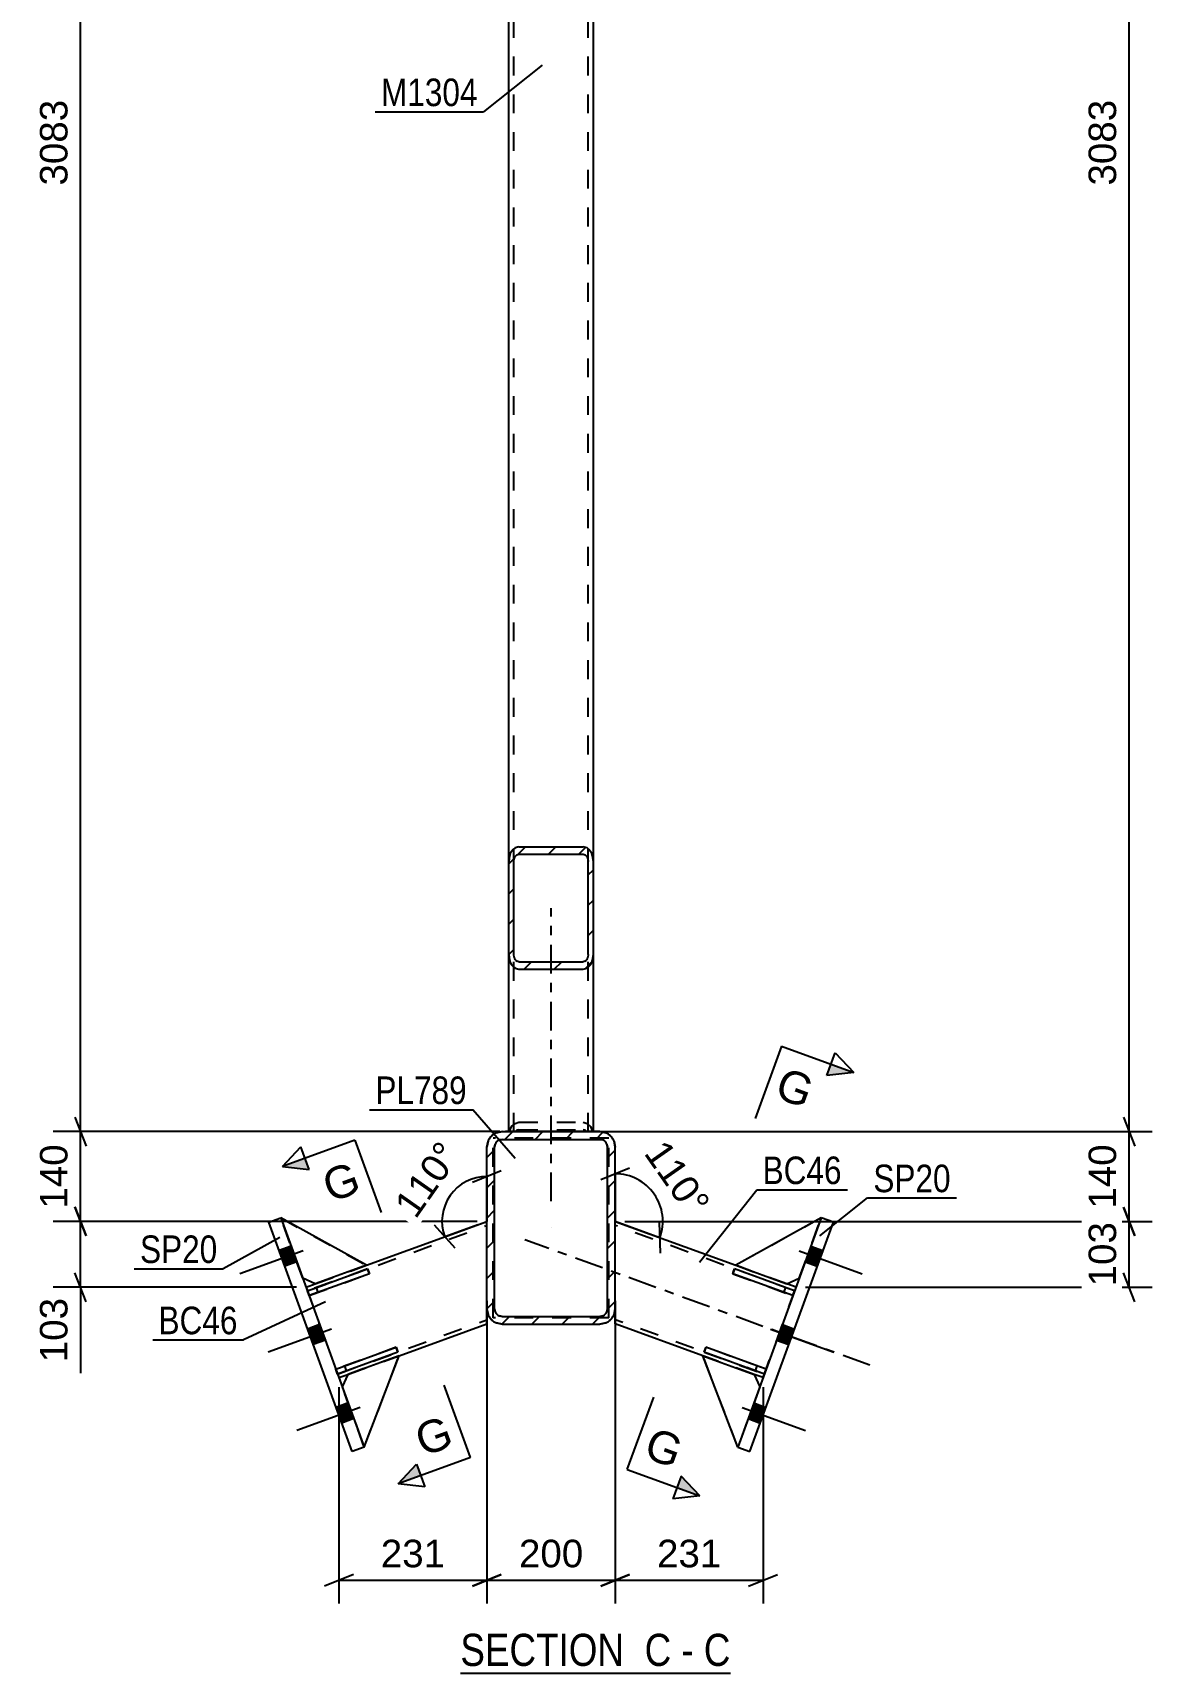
# Model space of a CAD drawing. Header units: millimetres. Extents: x 0 to 841, y 0 to 594.
# Drawn here: x 354.2 to 470.5, y 261.8 to 432.3 of the extents above; entities that cross this region are included whole.
import ezdxf

# ---------------------------------------------------------------- set-up
doc = ezdxf.new("R2010")
doc.units = ezdxf.units.MM
doc.linetypes.add('DXK_LINE_DOT2', pattern=[3.9198, 1.9599, -1.9599])
doc.linetypes.add('DXK_LINE_DOT3', pattern=[5.9187, 2.979, -0.9799, 0.9799, -0.9799])
doc.styles.add('Arial', font='ARIAL.TTF', dxfattribs={"height": 0.2})
doc.styles.add('Arial Narrow', font='ARIALN.TTF', dxfattribs={"height": 0.2})

# ---------------------------------------------------------------- blocks, each defined once
blk = doc.blocks.new('Unknown-318890688-12 - 3685')
at = {"color": 6, "linetype": 'Continuous'}
blk.add_line((398.64, 261.82), (426.71, 261.82), dxfattribs=at)
at = {"color": 0, "linetype": 'Continuous'}
for points in [[(416.74, 262.57), (416.74, 266.07), (398.64, 266.07), (398.64, 262.57)], [(420.56, 262.57), (420.56, 266.07), (417.79, 266.07), (417.79, 262.57)], [(422.89, 262.57), (422.89, 266.07), (421.61, 266.07), (421.61, 262.57)], [(426.71, 262.57), (426.71, 266.07), (423.94, 266.07), (423.94, 262.57)]]:
    blk.add_wipeout(points, dxfattribs=at)
at = {"color": 7, "linetype": 'Continuous', "style": 'Arial Narrow'}
for s, p in [('SECTION ', (398.64, 262.57)), ('C', (417.79, 262.57)), ('C', (423.94, 262.57)), ('-', (421.61, 262.57))]:
    blk.add_text(s, height=3.34, dxfattribs=at).set_placement(p)
blk = doc.blocks.new('Bolt-318890688-3705 - 3685')
at = {"linetype": 'Continuous'}
for points in [[(435.73, 304.1), (436.32, 305.73), (435.07, 306.18), (434.48, 304.56)], [(435.73, 304.1), (436.32, 305.73), (435.07, 306.18), (434.48, 304.56)], [(435.73, 304.1), (436.32, 305.73), (435.07, 306.18), (434.48, 304.56)], [(432.77, 295.96), (433.36, 297.58), (432.11, 298.04), (431.51, 296.41)], [(432.77, 295.96), (433.36, 297.58), (432.11, 298.04), (431.51, 296.41)], [(429.8, 287.81), (430.4, 289.44), (429.14, 289.9), (428.55, 288.27)], [(429.8, 287.81), (430.4, 289.44), (429.14, 289.9), (428.55, 288.27)], [(429.8, 287.81), (430.4, 289.44), (429.14, 289.9), (428.55, 288.27)]]:
    blk.add_hatch(color=1, dxfattribs=at).paths.add_polyline_path(points)
at = {"color": 1, "linetype": 'Continuous'}
for p, q in [((433.84, 305.71), (440.41, 303.32)), ((433.84, 305.71), (440.41, 303.32)), ((433.84, 305.71), (440.41, 303.32)), ((435.07, 306.18), (436.32, 305.73)), ((435.07, 306.18), (436.32, 305.73)), ((435.07, 306.18), (436.32, 305.73)), ((434.48, 304.56), (435.73, 304.1)), ((434.48, 304.56), (435.73, 304.1)), ((434.48, 304.56), (435.73, 304.1)), ((430.87, 297.57), (437.45, 295.17)), ((430.87, 297.57), (437.45, 295.17)), ((432.11, 298.04), (433.36, 297.58)), ((432.11, 298.04), (433.36, 297.58)), ((431.51, 296.41), (432.77, 295.96)), ((431.51, 296.41), (432.77, 295.96)), ((429.14, 289.9), (430.4, 289.44)), ((429.14, 289.9), (430.4, 289.44)), ((429.14, 289.9), (430.4, 289.44)), ((427.91, 289.42), (434.49, 287.03)), ((427.91, 289.42), (434.49, 287.03)), ((427.91, 289.42), (434.49, 287.03)), ((428.55, 288.27), (429.8, 287.81)), ((428.55, 288.27), (429.8, 287.81)), ((428.55, 288.27), (429.8, 287.81))]:
    blk.add_line(p, q, dxfattribs=at)
blk = doc.blocks.new('Part-318890688-3821 - 3685')
at = {"color": 2, "linetype": 'Continuous'}
for p, q in [((436.14, 309.13), (427.26, 304.2)), ((427.26, 304.2), (432.58, 302.27)), ((432.58, 302.27), (433.86, 302.86))]:
    blk.add_line(p, q, dxfattribs=at)
at = {"color": 7, "linetype": 'DXK_LINE_DOT2'}
blk.add_line((433.86, 302.86), (436.14, 309.13), dxfattribs=at)
blk = doc.blocks.new('Part-318890688-3693 - 3685')
at = {"color": 2, "linetype": 'Continuous'}
for p, q in [((388.87, 304.2), (401.39, 308.77)), ((382.6, 301.92), (383.54, 302.27)), ((401.39, 298.12), (401.39, 299.69)), ((392.29, 294.81), (401.39, 298.12)), ((386.02, 292.53), (386.96, 292.87))]:
    blk.add_line(p, q, dxfattribs=at)
at = {"color": 7, "linetype": 'DXK_LINE_DOT2'}
for p, q in [((401.39, 299.69), (401.39, 308.77)), ((382.74, 301.55), (401.39, 308.34)), ((401.39, 308.31), (401.39, 308.34)), ((383.54, 302.27), (388.87, 304.2)), ((382.6, 301.92), (386.02, 292.53)), ((385.88, 292.9), (401.39, 298.55)), ((401.39, 298.55), (401.39, 298.97)), ((386.96, 292.87), (392.29, 294.81))]:
    blk.add_line(p, q, dxfattribs=at)
blk = doc.blocks.new('Part-318890688-3722 - 3685')
at = {"color": 7, "linetype": 'DXK_LINE_DOT2'}
for p, q in [((402.06, 298.76), (402.06, 317.43)), ((414.06, 317.43), (402.06, 317.43)), ((414.06, 298.76), (414.06, 317.43)), ((414.06, 298.76), (402.06, 298.76))]:
    blk.add_line(p, q, dxfattribs=at)
blk = doc.blocks.new('Part-318890688-3728 - 3685')
at = {"color": 2, "linetype": 'Continuous'}
for p, q in [((436.14, 309.13), (427.48, 285.32)), ((428.73, 284.87), (437.4, 308.67)), ((437.4, 308.67), (436.14, 309.13)), ((427.48, 285.32), (428.73, 284.87))]:
    blk.add_line(p, q, dxfattribs=at)
blk = doc.blocks.new('Part-318890688-3733 - 3685')
at = {"color": 2, "linetype": 'Continuous'}
for p, q in [((414.73, 308.76), (427.26, 304.2)), ((433.52, 301.92), (432.58, 302.27)), ((414.73, 298.65), (414.73, 299.69)), ((414.73, 298.19), (414.73, 298.65)), ((414.73, 298.12), (414.73, 298.19)), ((423.84, 294.81), (414.73, 298.12)), ((430.1, 292.53), (429.16, 292.87))]:
    blk.add_line(p, q, dxfattribs=at)
at = {"color": 7, "linetype": 'DXK_LINE_DOT2'}
for p, q in [((414.73, 299.69), (414.73, 308.76)), ((433.38, 301.55), (414.73, 308.34)), ((414.73, 308.31), (414.73, 308.34)), ((432.58, 302.27), (427.26, 304.2)), ((430.1, 292.53), (433.52, 301.92)), ((414.73, 298.37), (414.73, 298.65)), ((430.24, 292.9), (414.73, 298.55)), ((429.16, 292.87), (423.84, 294.81))]:
    blk.add_line(p, q, dxfattribs=at)
at = {"color": 7, "linetype": 'DXK_LINE_DOT3'}
blk.add_line((441.21, 293.81), (405.33, 306.86), dxfattribs=at)
blk = doc.blocks.new('Part-318890688-3749 - 3685')
at = {"color": 7, "linetype": 'DXK_LINE_DOT2'}
for p, q in [((404.19, 318.09), (404.19, 510.76)), ((411.93, 318.09), (411.93, 510.76)), ((403.66, 318.09), (403.66, 346.15)), ((412.46, 318.09), (412.46, 346.15)), ((412.46, 318.09), (403.66, 318.09))]:
    blk.add_line(p, q, dxfattribs=at)
at = {"color": 2, "linetype": 'Continuous'}
for p, q in [((403.66, 346.15), (403.66, 482.7)), ((412.46, 346.15), (412.46, 482.7))]:
    blk.add_line(p, q, dxfattribs=at)
blk = doc.blocks.new('Part-318890688-3750 - 3685')
at = {"linetype": 'Continuous'}
h = blk.add_hatch(dxfattribs=at)
h.set_pattern_fill('', scale=0.7, style=0, pattern_type=0)
h.set_pattern_definition([(45, (401.3945, 299.6925), (-1.57154, 1.57154), [])])
h.paths.add_polyline_path([(401.39, 316.49), (401.39, 299.69), (401.52, 299.08), (401.86, 298.56), (402.38, 298.21), (402.99, 298.09), (413.13, 298.09), (413.74, 298.21), (414.26, 298.56), (414.61, 299.08), (414.73, 299.69), (414.73, 316.49), (414.61, 317.1), (414.26, 317.62), (413.74, 317.97), (413.13, 318.09), (402.99, 318.09), (402.38, 317.97), (401.86, 317.62), (401.52, 317.1)])
h.paths.add_polyline_path([(402.43, 317.06), (402.69, 317.23), (402.99, 317.29), (413.13, 317.29), (413.43, 317.23), (413.69, 317.06), (413.87, 316.8), (413.93, 316.49), (413.93, 299.69), (413.87, 299.39), (413.69, 299.13), (413.43, 298.95), (413.13, 298.89), (402.99, 298.89), (402.69, 298.95), (402.43, 299.13), (402.26, 299.39), (402.19, 299.69), (402.19, 316.49), (402.26, 316.8)])
at = {"color": 7, "linetype": 'DXK_LINE_DOT2'}
for p, q in [((401.39, 316.49), (401.52, 317.1)), ((402.38, 317.97), (402.99, 318.09)), ((402.99, 317.29), (402.69, 317.23)), ((413.13, 318.09), (402.99, 318.09)), ((402.99, 317.29), (413.13, 317.29)), ((413.13, 318.09), (413.74, 317.97)), ((413.43, 317.23), (413.13, 317.29)), ((414.61, 317.1), (414.73, 316.49)), ((401.39, 299.69), (401.39, 316.49)), ((402.26, 316.8), (402.19, 316.49)), ((402.19, 299.69), (402.19, 316.49)), ((413.93, 316.49), (413.87, 316.8)), ((413.93, 299.69), (413.93, 316.49)), ((414.73, 299.69), (414.73, 316.49)), ((401.52, 299.08), (401.39, 299.69)), ((402.19, 299.69), (402.26, 299.39)), ((402.69, 298.95), (402.99, 298.89)), ((402.99, 298.89), (413.13, 298.89)), ((413.13, 298.89), (413.43, 298.95)), ((413.87, 299.39), (413.93, 299.69)), ((414.73, 299.69), (414.61, 299.08)), ((402.99, 298.09), (402.38, 298.21)), ((402.99, 298.09), (413.13, 298.09)), ((413.74, 298.21), (413.13, 298.09))]:
    blk.add_line(p, q, dxfattribs=at)
at = {"color": 2, "linetype": 'Continuous'}
for p, q in [((401.52, 317.1), (401.39, 316.49)), ((402.99, 318.09), (402.38, 317.97)), ((402.69, 317.23), (402.99, 317.29)), ((402.99, 318.09), (413.13, 318.09)), ((402.99, 317.29), (413.13, 317.29)), ((413.74, 317.97), (413.13, 318.09)), ((413.13, 317.29), (413.43, 317.23)), ((414.73, 316.49), (414.61, 317.1)), ((401.39, 299.69), (401.39, 316.49)), ((402.19, 316.49), (402.26, 316.8)), ((402.19, 299.69), (402.19, 316.49)), ((413.87, 316.8), (413.93, 316.49)), ((413.93, 299.69), (413.93, 316.49)), ((414.73, 299.69), (414.73, 316.49)), ((401.39, 299.69), (401.52, 299.08)), ((402.26, 299.39), (402.19, 299.69)), ((402.99, 298.89), (402.69, 298.95)), ((402.99, 298.89), (413.13, 298.89)), ((413.43, 298.95), (413.13, 298.89)), ((413.93, 299.69), (413.87, 299.39)), ((414.61, 299.08), (414.73, 299.69)), ((402.38, 298.21), (402.99, 298.09)), ((402.99, 298.09), (413.13, 298.09)), ((413.13, 298.09), (413.74, 298.21))]:
    blk.add_line(p, q, dxfattribs=at)
at = {"color": 7, "linetype": 'DXK_LINE_DOT3'}
blk.add_line((408.06, 308.09), (408.06, 308.09), dxfattribs=at)
at = {"color": 7, "linetype": 'DXK_LINE_DOT2'}
for centre, radius, start, end in [((402.99, 316.49), 1.6, 112.5, 157.5), ((402.99, 316.49), 0.8, 112.5, 157.5), ((413.13, 316.49), 0.8, 22.5, 67.5), ((413.13, 316.49), 1.6, 22.5, 67.5), ((402.99, 299.69), 1.6, 202.5, 247.5), ((402.99, 299.69), 0.8, 202.5, 247.5), ((413.13, 299.69), 0.8, 292.5, 337.5), ((413.13, 299.69), 1.6, 292.5, 337.5)]:
    blk.add_arc(centre, radius, start, end, dxfattribs=at)
at = {"color": 2, "linetype": 'Continuous'}
for centre, radius, start, end in [((402.99, 316.49), 1.6, 112.5, 157.5), ((402.99, 316.49), 0.8, 112.5, 157.5), ((413.13, 316.49), 0.8, 22.5, 67.5), ((413.13, 316.49), 1.6, 22.5, 67.5), ((402.99, 299.69), 1.6, 202.5, 247.5), ((402.99, 299.69), 0.8, 202.5, 247.5), ((413.13, 299.69), 0.8, 292.5, 337.5), ((413.13, 299.69), 1.6, 292.5, 337.5)]:
    blk.add_arc(centre, radius, start, end, dxfattribs=at)
blk = doc.blocks.new('Part-318890688-3819 - 3685')
at = {"color": 2, "linetype": 'Continuous'}
for p, q in [((423.84, 294.81), (429.16, 292.87)), ((427.48, 285.32), (423.84, 294.81)), ((429.16, 292.87), (429.76, 291.59))]:
    blk.add_line(p, q, dxfattribs=at)
at = {"color": 7, "linetype": 'DXK_LINE_DOT2'}
blk.add_line((429.76, 291.59), (427.48, 285.32), dxfattribs=at)
blk = doc.blocks.new('Part-318890688-3825 - 3685')
at = {"color": 7, "linetype": 'DXK_LINE_DOT2'}
for p, q in [((427.12, 303.83), (426.94, 303.33)), ((433.38, 301.55), (427.12, 303.83)), ((426.94, 303.33), (433.2, 301.05)), ((432.26, 301.39), (432.45, 301.89)), ((433.2, 301.05), (433.38, 301.55))]:
    blk.add_line(p, q, dxfattribs=at)
blk = doc.blocks.new('Part-318890688-3835 - 3685')
at = {"color": 2, "linetype": 'Continuous'}
for p, q in [((378.73, 308.67), (379.98, 309.13)), ((387.39, 284.87), (378.73, 308.67)), ((379.98, 309.13), (388.64, 285.32)), ((388.64, 285.32), (387.39, 284.87))]:
    blk.add_line(p, q, dxfattribs=at)
blk = doc.blocks.new('Bolt-318890688-3836 - 3685')
at = {"linetype": 'Continuous'}
for points in [[(381.64, 304.56), (381.05, 306.18), (379.8, 305.73), (380.39, 304.1)], [(381.64, 304.56), (381.05, 306.18), (379.8, 305.73), (380.39, 304.1)], [(381.64, 304.56), (381.05, 306.18), (379.8, 305.73), (380.39, 304.1)], [(384.61, 296.41), (384.01, 298.04), (382.76, 297.58), (383.35, 295.96)], [(384.61, 296.41), (384.01, 298.04), (382.76, 297.58), (383.35, 295.96)], [(387.57, 288.27), (386.98, 289.9), (385.73, 289.44), (386.32, 287.81)], [(387.57, 288.27), (386.98, 289.9), (385.73, 289.44), (386.32, 287.81)], [(387.57, 288.27), (386.98, 289.9), (385.73, 289.44), (386.32, 287.81)]]:
    blk.add_hatch(color=1, dxfattribs=at).paths.add_polyline_path(points)
at = {"color": 1, "linetype": 'Continuous'}
for p, q in [((382.29, 305.71), (375.71, 303.32)), ((382.29, 305.71), (375.71, 303.32)), ((382.29, 305.71), (375.71, 303.32)), ((381.05, 306.18), (379.8, 305.73)), ((381.05, 306.18), (379.8, 305.73)), ((381.05, 306.18), (379.8, 305.73)), ((381.64, 304.56), (380.39, 304.1)), ((381.64, 304.56), (380.39, 304.1)), ((381.64, 304.56), (380.39, 304.1)), ((385.25, 297.57), (378.67, 295.17)), ((385.25, 297.57), (378.67, 295.17)), ((384.01, 298.04), (382.76, 297.58)), ((384.01, 298.04), (382.76, 297.58)), ((384.61, 296.41), (383.35, 295.96)), ((384.61, 296.41), (383.35, 295.96)), ((386.98, 289.9), (385.73, 289.44)), ((386.98, 289.9), (385.73, 289.44)), ((386.98, 289.9), (385.73, 289.44)), ((388.21, 289.42), (381.64, 287.03)), ((388.21, 289.42), (381.64, 287.03)), ((388.21, 289.42), (381.64, 287.03)), ((387.57, 288.27), (386.32, 287.81)), ((387.57, 288.27), (386.32, 287.81)), ((387.57, 288.27), (386.32, 287.81))]:
    blk.add_line(p, q, dxfattribs=at)
blk = doc.blocks.new('Part-318890688-3778 - 3685')
at = {"color": 2, "linetype": 'Continuous'}
for p, q in [((426.94, 303.33), (426.98, 303.45)), ((426.98, 303.45), (427.12, 303.83)), ((433.38, 301.55), (427.12, 303.83)), ((433.2, 301.05), (426.94, 303.33)), ((433.2, 301.05), (433.38, 301.55))]:
    blk.add_line(p, q, dxfattribs=at)
at = {"color": 7, "linetype": 'DXK_LINE_DOT2'}
for p, q in [((426.98, 303.45), (426.98, 303.45)), ((432.26, 301.39), (432.45, 301.89))]:
    blk.add_line(p, q, dxfattribs=at)
blk = doc.blocks.new('Part-318890688-3807 - 3685')
at = {"linetype": 'Continuous'}
h = blk.add_hatch(dxfattribs=at)
h.set_pattern_fill('', scale=0.7, style=0, pattern_type=0)
h.set_pattern_definition([(45, (403.6612, 336.503), (-1.57154, 1.57154), [])])
h.paths.add_polyline_path([(403.66, 346.15), (403.66, 336.5), (403.74, 335.91), (403.97, 335.41), (404.32, 335.08), (404.73, 334.96), (411.39, 334.96), (411.8, 335.08), (412.15, 335.41), (412.38, 335.91), (412.46, 336.5), (412.46, 346.15), (412.38, 346.74), (412.15, 347.24), (411.8, 347.58), (411.39, 347.69), (404.73, 347.69), (404.32, 347.58), (403.97, 347.24), (403.74, 346.74)])
h.paths.add_polyline_path([(404.35, 346.7), (404.52, 346.86), (404.73, 346.92), (411.39, 346.92), (411.6, 346.86), (411.77, 346.7), (411.89, 346.45), (411.93, 346.15), (411.93, 336.5), (411.89, 336.21), (411.77, 335.96), (411.6, 335.79), (411.39, 335.73), (404.73, 335.73), (404.52, 335.79), (404.35, 335.96), (404.24, 336.21), (404.19, 336.5), (404.19, 346.15), (404.24, 346.45)])
at = {"color": 2, "linetype": 'Continuous'}
for p, q in [((403.74, 346.74), (403.66, 346.15)), ((403.66, 336.5), (403.66, 346.15)), ((404.19, 346.15), (404.24, 346.45)), ((404.19, 336.5), (404.19, 346.15)), ((404.73, 347.69), (404.32, 347.58)), ((404.52, 346.86), (404.73, 346.92)), ((404.73, 347.69), (411.39, 347.69)), ((404.73, 346.92), (411.39, 346.92)), ((411.8, 347.58), (411.39, 347.69)), ((411.39, 346.92), (411.6, 346.86)), ((411.89, 346.45), (411.93, 346.15)), ((411.93, 336.5), (411.93, 346.15)), ((412.46, 346.15), (412.38, 346.74)), ((412.46, 336.5), (412.46, 346.15)), ((403.66, 318.09), (403.66, 336.5)), ((403.66, 336.5), (403.74, 335.91)), ((404.24, 336.21), (404.19, 336.5)), ((411.93, 336.5), (411.89, 336.21)), ((412.38, 335.91), (412.46, 336.5)), ((412.46, 318.09), (412.46, 336.5)), ((404.32, 335.08), (404.73, 334.96)), ((404.73, 335.73), (404.52, 335.79)), ((404.73, 335.73), (411.39, 335.73)), ((404.73, 334.96), (411.39, 334.96)), ((411.6, 335.79), (411.39, 335.73)), ((411.39, 334.96), (411.8, 335.08))]:
    blk.add_line(p, q, dxfattribs=at)
at = {"color": 7, "linetype": 'DXK_LINE_DOT2'}
for p, q in [((403.66, 336.5), (403.66, 346.15)), ((404.19, 318.09), (404.19, 346.15)), ((411.93, 318.09), (411.93, 346.15)), ((412.46, 336.5), (412.46, 346.15)), ((403.97, 318.61), (404.32, 318.94)), ((404.32, 318.94), (404.73, 319.06)), ((404.73, 319.06), (411.39, 319.06)), ((411.39, 319.06), (411.8, 318.94)), ((411.8, 318.94), (412.15, 318.61)), ((412.46, 318.09), (403.66, 318.09)), ((403.74, 318.09), (403.97, 318.61)), ((404.52, 318.23), (404.38, 318.09)), ((404.73, 318.29), (404.52, 318.23)), ((404.73, 318.29), (411.39, 318.29)), ((411.6, 318.23), (411.39, 318.29)), ((411.74, 318.09), (411.6, 318.23)), ((412.15, 318.61), (412.38, 318.09))]:
    blk.add_line(p, q, dxfattribs=at)
at = {"color": 7, "linetype": 'DXK_LINE_DOT3'}
blk.add_line((408.06, 310.86), (408.06, 341.33), dxfattribs=at)
at = {"color": 2, "linetype": 'Continuous'}
for centre, radius, start, end in [((405.11, 346.41), 1.41, 124.1733, 166.532), ((404.92, 346.28), 0.703, 124.1733, 166.532), ((411.2, 346.28), 0.703, 13.468, 55.8267), ((411.01, 346.41), 1.41, 13.468, 55.8267), ((405.11, 336.24), 1.41, 193.468, 235.8267), ((404.92, 336.37), 0.703, 193.468, 235.8267), ((411.2, 336.37), 0.703, 304.1733, 346.532), ((411.01, 336.24), 1.41, 304.1733, 346.532)]:
    blk.add_arc(centre, radius, start, end, dxfattribs=at)
blk = doc.blocks.new('Part-318890688-3820 - 3685')
at = {"color": 7, "linetype": 'DXK_LINE_DOT2'}
for p, q in [((423.84, 294.81), (429.16, 292.87)), ((427.48, 285.32), (423.84, 294.81)), ((429.76, 291.59), (427.48, 285.32)), ((429.16, 292.87), (429.76, 291.59))]:
    blk.add_line(p, q, dxfattribs=at)
blk = doc.blocks.new('Part-318890688-3822 - 3685')
at = {"color": 7, "linetype": 'DXK_LINE_DOT2'}
for p, q in [((436.14, 309.13), (427.26, 304.2)), ((433.86, 302.86), (436.14, 309.13)), ((427.26, 304.2), (432.58, 302.27)), ((432.58, 302.27), (433.86, 302.86))]:
    blk.add_line(p, q, dxfattribs=at)
blk = doc.blocks.new('Part-318890688-3823 - 3685')
at = {"color": 2, "linetype": 'Continuous'}
for p, q in [((423.97, 295.18), (424.11, 295.56)), ((430.24, 292.9), (423.97, 295.18)), ((424.11, 295.56), (424.16, 295.68)), ((430.42, 293.4), (424.16, 295.68)), ((430.24, 292.9), (430.42, 293.4))]:
    blk.add_line(p, q, dxfattribs=at)
at = {"color": 7, "linetype": 'DXK_LINE_DOT2'}
for p, q in [((424.11, 295.56), (424.11, 295.56)), ((429.3, 293.25), (429.48, 293.75))]:
    blk.add_line(p, q, dxfattribs=at)
blk = doc.blocks.new('Part-318890688-3824 - 3685')
at = {"color": 7, "linetype": 'DXK_LINE_DOT2'}
for p, q in [((424.16, 295.68), (423.97, 295.18)), ((423.97, 295.18), (430.24, 292.9)), ((430.42, 293.4), (424.16, 295.68)), ((429.3, 293.25), (429.48, 293.75)), ((430.24, 292.9), (430.42, 293.4))]:
    blk.add_line(p, q, dxfattribs=at)
blk = doc.blocks.new('Part-318890688-3856 - 3685')
at = {"color": 7, "linetype": 'DXK_LINE_DOT2'}
for p, q in [((392.29, 294.81), (386.96, 292.87)), ((388.64, 285.32), (392.29, 294.81)), ((386.96, 292.87), (386.36, 291.59)), ((386.36, 291.59), (388.64, 285.32))]:
    blk.add_line(p, q, dxfattribs=at)
blk = doc.blocks.new('Part-318890688-3857 - 3685')
at = {"color": 2, "linetype": 'Continuous'}
for p, q in [((392.29, 294.81), (386.96, 292.87)), ((388.64, 285.32), (392.29, 294.81)), ((386.96, 292.87), (386.36, 291.59))]:
    blk.add_line(p, q, dxfattribs=at)
at = {"color": 7, "linetype": 'DXK_LINE_DOT2'}
blk.add_line((388.64, 285.32), (386.36, 291.59), dxfattribs=at)
blk = doc.blocks.new('Part-318890688-3858 - 3685')
at = {"color": 7, "linetype": 'DXK_LINE_DOT2'}
for p, q in [((382.26, 302.86), (379.98, 309.13)), ((379.98, 309.13), (388.87, 304.2)), ((388.87, 304.2), (383.54, 302.27)), ((383.54, 302.27), (382.26, 302.86))]:
    blk.add_line(p, q, dxfattribs=at)
blk = doc.blocks.new('Part-318890688-3859 - 3685')
at = {"color": 2, "linetype": 'Continuous'}
for p, q in [((388.87, 304.2), (379.98, 309.13)), ((388.87, 304.2), (383.54, 302.27)), ((383.54, 302.27), (382.26, 302.86))]:
    blk.add_line(p, q, dxfattribs=at)
at = {"color": 7, "linetype": 'DXK_LINE_DOT2'}
blk.add_line((382.26, 302.86), (379.98, 309.13), dxfattribs=at)
blk = doc.blocks.new('Part-318890688-3860 - 3685')
at = {"color": 7, "linetype": 'DXK_LINE_DOT2'}
for p, q in [((391.97, 295.68), (385.7, 293.4)), ((385.88, 292.9), (392.15, 295.18)), ((392.15, 295.18), (391.97, 295.68)), ((385.7, 293.4), (385.88, 292.9)), ((386.82, 293.25), (386.64, 293.75))]:
    blk.add_line(p, q, dxfattribs=at)
blk = doc.blocks.new('Part-318890688-3861 - 3685')
at = {"color": 7, "linetype": 'DXK_LINE_DOT2'}
for p, q in [((389, 303.83), (382.74, 301.55)), ((389.18, 303.33), (389, 303.83)), ((382.92, 301.05), (389.18, 303.33)), ((383.86, 301.39), (383.68, 301.89)), ((382.74, 301.55), (382.92, 301.05))]:
    blk.add_line(p, q, dxfattribs=at)
blk = doc.blocks.new('Part-318890688-3862 - 3685')
at = {"color": 2, "linetype": 'Continuous'}
for p, q in [((385.7, 293.4), (391.97, 295.68)), ((392.15, 295.18), (385.88, 292.9)), ((391.97, 295.68), (392.15, 295.18)), ((385.88, 292.9), (385.7, 293.4))]:
    blk.add_line(p, q, dxfattribs=at)
at = {"color": 7, "linetype": 'DXK_LINE_DOT2'}
blk.add_line((386.82, 293.25), (386.64, 293.75), dxfattribs=at)
blk = doc.blocks.new('Part-318890688-3863 - 3685')
at = {"color": 2, "linetype": 'Continuous'}
for p, q in [((382.74, 301.55), (389, 303.83)), ((389, 303.83), (389.18, 303.33)), ((389.18, 303.33), (382.92, 301.05)), ((382.92, 301.05), (382.74, 301.55))]:
    blk.add_line(p, q, dxfattribs=at)
at = {"color": 7, "linetype": 'DXK_LINE_DOT2'}
blk.add_line((383.86, 301.39), (383.68, 301.89), dxfattribs=at)
blk = doc.blocks.new('StraightDimension-318890688-4211 - 3685')
at = {"color": 7, "linetype": 'Continuous'}
for p, q in [((358.56, 310.27), (359.76, 307.27)), ((400.39, 308.77), (356.31, 308.77)), ((359.16, 301.92), (359.16, 308.77)), ((381.6, 301.92), (356.31, 301.92)), ((359.76, 300.42), (358.56, 303.42))]:
    blk.add_line(p, q, dxfattribs=at)
at = {"color": 0}
blk.add_wipeout([(358.41, 301.4), (354.21, 301.4), (354.21, 293.53), (358.41, 293.53)], dxfattribs=at)
at = {"color": 7, "linetype": 'Continuous'}
blk.add_line((359.16, 301.92), (359.16, 293), dxfattribs=at)
blk.add_line((359.16, 301.92), (359.16, 293), dxfattribs=at)
at = {"color": 3, "style": 'Arial'}
blk.add_text('103', height=2.865, rotation=90.0002, dxfattribs=at).set_placement((357.81, 294.13))
blk = doc.blocks.new('AngleDimension-318890688-3882 - 3685')
at = {"color": 7, "linetype": 'Continuous'}
for p, q in [((413.23, 313.12), (416.23, 314.32)), ((414.73, 309.76), (414.73, 313.72)), ((414.73, 313.72), (414.73, 308.76)), ((419.38, 307.07), (414.73, 308.76)), ((419.43, 305.46), (419.33, 308.69))]:
    blk.add_line(p, q, dxfattribs=at)
blk.add_arc((414.73, 308.76), 4.95, 340, 90, dxfattribs=at)
at = {"color": 0}
blk.add_wipeout([(422.24, 308.24), (425.68, 310.65), (420.25, 318.41), (416.81, 316)], dxfattribs=at)
at = {"color": 3, "style": 'Arial'}
blk.add_text('110°', height=2.865, rotation=-54.9982, dxfattribs=at).set_placement((417.64, 315.85))
blk = doc.blocks.new('StraightDimension-318890688-4097 - 3685')
at = {"color": 7, "linetype": 'Continuous'}
for p, q in [((401.39, 300.51), (401.39, 269.07)), ((386.02, 291.53), (386.02, 269.07)), ((387.52, 272.07), (384.52, 270.87)), ((386.02, 271.47), (401.39, 271.47)), ((399.89, 270.87), (402.89, 272.07))]:
    blk.add_line(p, q, dxfattribs=at)
at = {"color": 0}
blk.add_wipeout([(397.64, 272.22), (397.64, 276.42), (389.77, 276.42), (389.77, 272.22)], dxfattribs=at)
at = {"color": 3, "style": 'Arial'}
blk.add_text('231', height=2.865, dxfattribs=at).set_placement((390.37, 272.82))
blk = doc.blocks.new('StraightDimension-318890688-4221 - 3685')
at = {"color": 7, "linetype": 'Continuous'}
for p, q in [((358.56, 319.59), (359.76, 316.59)), ((402.74, 318.09), (356.31, 318.09)), ((359.16, 308.77), (359.16, 318.09)), ((359.76, 307.27), (358.56, 310.27)), ((400.39, 308.77), (356.31, 308.77))]:
    blk.add_line(p, q, dxfattribs=at)
at = {"color": 0}
blk.add_wipeout([(358.41, 317.36), (354.21, 317.36), (354.21, 309.49), (358.41, 309.49)], dxfattribs=at)
at = {"color": 3, "style": 'Arial'}
blk.add_text('140', height=2.865, rotation=90.0002, dxfattribs=at).set_placement((357.81, 310.09))
blk = doc.blocks.new('StraightDimension-318890688-4107 - 3685')
at = {"color": 7, "linetype": 'Continuous'}
for p, q in [((401.39, 300.51), (401.39, 269.07)), ((414.73, 300.51), (414.73, 269.07)), ((402.89, 272.07), (399.89, 270.87)), ((401.39, 271.47), (414.73, 271.47)), ((413.23, 270.87), (416.23, 272.07))]:
    blk.add_line(p, q, dxfattribs=at)
at = {"color": 0}
blk.add_wipeout([(412, 272.22), (412, 276.42), (404.13, 276.42), (404.13, 272.22)], dxfattribs=at)
at = {"color": 3, "style": 'Arial'}
blk.add_text('200', height=2.865, dxfattribs=at).set_placement((404.73, 272.82))
blk = doc.blocks.new('StraightDimension-318890688-4117 - 3685')
at = {"color": 7, "linetype": 'Continuous'}
for p, q in [((414.73, 300.51), (414.73, 269.07)), ((430.1, 291.53), (430.1, 269.07)), ((416.23, 272.07), (413.23, 270.87)), ((414.73, 271.47), (430.1, 271.47)), ((428.6, 270.87), (431.6, 272.07))]:
    blk.add_line(p, q, dxfattribs=at)
at = {"color": 0}
blk.add_wipeout([(426.35, 272.22), (426.35, 276.42), (418.48, 276.42), (418.48, 272.22)], dxfattribs=at)
at = {"color": 3, "style": 'Arial'}
blk.add_text('231', height=2.865, dxfattribs=at).set_placement((419.08, 272.82))
blk = doc.blocks.new('StraightDimension-318890688-4156 - 3685')
at = {"color": 7, "linetype": 'Continuous'}
for p, q in [((468.14, 318.09), (468.14, 523.63)), ((467.54, 319.59), (468.74, 316.59)), ((404.66, 318.09), (470.54, 318.09))]:
    blk.add_line(p, q, dxfattribs=at)
at = {"color": 0}
blk.add_wipeout([(467.39, 425.91), (463.19, 425.91), (463.19, 415.81), (467.39, 415.81)], dxfattribs=at)
at = {"color": 3, "style": 'Arial'}
blk.add_text('3083', height=2.865, rotation=90.0002, dxfattribs=at).set_placement((466.79, 416.41))
blk = doc.blocks.new('StraightDimension-318890688-4166 - 3685')
at = {"color": 7, "linetype": 'Continuous'}
for p, q in [((467.54, 319.59), (468.74, 316.59)), ((404.66, 318.09), (470.54, 318.09)), ((468.14, 308.76), (468.14, 318.09)), ((468.74, 307.26), (467.54, 310.26)), ((415.73, 308.76), (470.54, 308.76))]:
    blk.add_line(p, q, dxfattribs=at)
at = {"color": 0}
blk.add_wipeout([(467.39, 317.36), (463.19, 317.36), (463.19, 309.49), (467.39, 309.49)], dxfattribs=at)
at = {"color": 3, "style": 'Arial'}
blk.add_text('140', height=2.865, rotation=90.0002, dxfattribs=at).set_placement((466.79, 310.09))
blk = doc.blocks.new('StraightDimension-318890688-4176 - 3685')
at = {"color": 7, "linetype": 'Continuous'}
for p, q in [((467.54, 310.26), (468.74, 307.26)), ((415.73, 308.76), (470.54, 308.76)), ((468.14, 301.92), (468.14, 308.76)), ((434.52, 301.92), (470.54, 301.92)), ((468.74, 300.42), (467.54, 303.42))]:
    blk.add_line(p, q, dxfattribs=at)
at = {"color": 0}
blk.add_wipeout([(467.39, 309.28), (463.19, 309.28), (463.19, 301.41), (467.39, 301.41)], dxfattribs=at)
at = {"color": 3, "style": 'Arial'}
blk.add_text('103', height=2.865, rotation=90.0002, dxfattribs=at).set_placement((466.79, 302.01))
blk = doc.blocks.new('AngleDimension-318890688-4187 - 3685')
at = {"color": 7, "linetype": 'Continuous'}
for p, q in [((402.89, 314.02), (399.89, 312.82)), ((401.39, 313.42), (401.39, 308.77)), ((397.02, 307.17), (401.39, 308.77)), ((398.1, 305.97), (395.94, 308.38)), ((400.45, 308.42), (397.02, 307.17))]:
    blk.add_line(p, q, dxfattribs=at)
blk.add_arc((401.39, 308.77), 4.66, 90, 200, dxfattribs=at)
at = {"color": 0}
blk.add_wipeout([(399.56, 315.83), (396.12, 318.24), (390.69, 310.48), (394.13, 308.07)], dxfattribs=at)
at = {"color": 3, "style": 'Arial'}
blk.add_text('110°', height=2.865, rotation=54.9982, dxfattribs=at).set_placement((393.98, 308.91))
blk = doc.blocks.new('StraightDimension-318890688-4234 - 3685')
at = {"color": 7, "linetype": 'Continuous'}
for p, q in [((359.16, 318.09), (359.16, 523.63)), ((358.56, 319.59), (359.76, 316.59)), ((402.74, 318.09), (356.31, 318.09))]:
    blk.add_line(p, q, dxfattribs=at)
at = {"color": 0}
blk.add_wipeout([(358.41, 425.91), (354.21, 425.91), (354.21, 415.81), (358.41, 415.81)], dxfattribs=at)
at = {"color": 3, "style": 'Arial'}
blk.add_text('3083', height=2.865, rotation=90.0002, dxfattribs=at).set_placement((357.81, 416.41))
blk = doc.blocks.new('Mark-318890688-3831 - 3685')
at = {"color": 0}
blk.add_wipeout([(373.39, 304.44), (373.39, 307.44), (365.35, 307.44), (365.35, 304.44)], dxfattribs=at)
blk.add_wipeout([(373.39, 304.44), (373.39, 307.44), (365.35, 307.44), (365.35, 304.44)], dxfattribs=at)
at = {"color": 30, "linetype": 'Continuous'}
for p in [(379.89, 307.08), (364.75, 303.84)]:
    blk.add_line(p, (373.99, 303.84), dxfattribs=at)
at = {"color": 3, "style": 'Arial Narrow'}
blk.add_text('SP20', height=2.863, dxfattribs=at).set_placement((365.35, 304.44))
blk = doc.blocks.new('Mark-318890688-3689 - 3685')
at = {"color": 0}
blk.add_wipeout([(375.49, 297.04), (375.49, 300.04), (367.27, 300.04), (367.27, 297.04)], dxfattribs=at)
blk.add_wipeout([(375.49, 297.04), (375.49, 300.04), (367.27, 300.04), (367.27, 297.04)], dxfattribs=at)
at = {"color": 30, "linetype": 'Continuous'}
for p in [(384.63, 300.42), (366.67, 296.44)]:
    blk.add_line(p, (376.09, 296.44), dxfattribs=at)
at = {"color": 3, "style": 'Arial Narrow'}
blk.add_text('BC46', height=2.863, dxfattribs=at).set_placement((367.27, 297.04))
blk = doc.blocks.new('Mark-318890688-3718 - 3685')
at = {"color": 0}
blk.add_wipeout([(399.32, 320.96), (399.32, 323.96), (389.81, 323.96), (389.81, 320.96)], dxfattribs=at)
blk.add_wipeout([(399.32, 320.96), (399.32, 323.96), (389.81, 323.96), (389.81, 320.96)], dxfattribs=at)
at = {"color": 30, "linetype": 'Continuous'}
for p in [(389.21, 320.36), (404.34, 315.29)]:
    blk.add_line(p, (399.92, 320.36), dxfattribs=at)
at = {"color": 3, "style": 'Arial Narrow'}
blk.add_text('PL789', height=2.863, dxfattribs=at).set_placement((389.81, 320.96))
blk = doc.blocks.new('Mark-318890688-3724 - 3685')
at = {"color": 0}
blk.add_wipeout([(449.6, 311.8), (449.6, 314.8), (441.56, 314.8), (441.56, 311.8)], dxfattribs=at)
blk.add_wipeout([(449.6, 311.8), (449.6, 314.8), (441.56, 314.8), (441.56, 311.8)], dxfattribs=at)
at = {"color": 30, "linetype": 'Continuous'}
for p, q in [((436.01, 307.26), (440.96, 311.2)), ((440.96, 311.2), (450.2, 311.2))]:
    blk.add_line(p, q, dxfattribs=at)
at = {"color": 3, "style": 'Arial Narrow'}
blk.add_text('SP20', height=2.863, dxfattribs=at).set_placement((441.56, 311.8))
blk = doc.blocks.new('Mark-318890688-3729 - 3685')
at = {"color": 0}
blk.add_wipeout([(438.27, 312.64), (438.27, 315.64), (430.05, 315.64), (430.05, 312.64)], dxfattribs=at)
blk.add_wipeout([(438.27, 312.64), (438.27, 315.64), (430.05, 315.64), (430.05, 312.64)], dxfattribs=at)
at = {"color": 30, "linetype": 'Continuous'}
for p, q in [((423.49, 304.54), (429.45, 312.04)), ((429.45, 312.04), (438.87, 312.04))]:
    blk.add_line(p, q, dxfattribs=at)
at = {"color": 3, "style": 'Arial Narrow'}
blk.add_text('BC46', height=2.863, dxfattribs=at).set_placement((430.05, 312.64))
blk = doc.blocks.new('Mark-318890688-3745 - 3685')
at = {"color": 0}
blk.add_wipeout([(400.44, 424.66), (400.44, 427.66), (390.39, 427.66), (390.39, 424.66)], dxfattribs=at)
blk.add_wipeout([(400.44, 424.66), (400.44, 427.66), (390.39, 427.66), (390.39, 424.66)], dxfattribs=at)
at = {"color": 30, "linetype": 'Continuous'}
for p in [(407.15, 428.93), (389.79, 424.06)]:
    blk.add_line(p, (401.04, 424.06), dxfattribs=at)
at = {"color": 3, "style": 'Arial Narrow'}
blk.add_text('M1304', height=2.863, dxfattribs=at).set_placement((390.39, 424.66))
blk = doc.blocks.new('SectionMark-318890688-4268 - 3685')
at = {"linetype": 'Continuous'}
blk.add_hatch(color=6, dxfattribs=at).paths.add_polyline_path([(382.5, 315.33), (382.93, 314.15), (380.15, 314.47)])
at = {"color": 6, "linetype": 'Continuous'}
for p, q in [((380.15, 314.47), (382.07, 316.5)), ((382.93, 314.15), (382.07, 316.5)), ((380.15, 314.47), (382.93, 314.15)), ((394.95, 281.18), (392.17, 281.49))]:
    blk.add_line(p, q, dxfattribs=at)
at = {"color": 0, "linetype": 'Continuous'}
for points in [[(388.53, 311.94), (387.33, 315.22), (383.92, 313.98), (385.12, 310.69)], [(398.15, 285.54), (396.95, 288.82), (393.54, 287.58), (394.74, 284.29)]]:
    blk.add_wipeout(points, dxfattribs=at)
at = {"linetype": 'Continuous'}
blk.add_hatch(color=6, dxfattribs=at).paths.add_polyline_path([(394.09, 283.53), (394.52, 282.35), (392.17, 281.49)])
at = {"color": 6, "linetype": 'Continuous'}
for p, q in [((387.67, 317.21), (380.15, 314.47)), ((387.67, 317.21), (390.41, 309.69)), ((399.69, 284.23), (396.95, 291.75)), ((399.69, 284.23), (392.17, 281.49)), ((392.17, 281.49), (394.09, 283.53)), ((394.09, 283.53), (394.95, 281.18))]:
    blk.add_line(p, q, dxfattribs=at)
at = {"color": 3, "linetype": 'Continuous', "style": 'Arial'}
for p in [(385.12, 310.69), (394.74, 284.29)]:
    blk.add_text('G', height=3.34, rotation=20.0249, dxfattribs=at).set_placement(p)
blk = doc.blocks.new('SectionMark-318890688-4272 - 3685')
at = {"linetype": 'Continuous'}
blk.add_hatch(color=6, dxfattribs=at).paths.add_polyline_path([(436.74, 323.92), (437.17, 325.1), (439.52, 324.24)])
at = {"color": 6, "linetype": 'Continuous'}
for p, q in [((436.74, 323.92), (437.6, 326.27)), ((437.6, 326.27), (439.52, 324.24)), ((439.52, 324.24), (436.74, 323.92)), ((423.51, 280.26), (420.73, 279.94))]:
    blk.add_line(p, q, dxfattribs=at)
at = {"color": 0, "linetype": 'Continuous'}
for points in [[(434.55, 320.46), (435.75, 323.75), (432.34, 324.99), (431.14, 321.71)], [(420.94, 283.05), (422.14, 286.34), (418.72, 287.58), (417.53, 284.3)]]:
    blk.add_wipeout(points, dxfattribs=at)
at = {"linetype": 'Continuous'}
blk.add_hatch(color=6, dxfattribs=at).paths.add_polyline_path([(421.16, 281.11), (421.59, 282.29), (423.51, 280.26)])
at = {"color": 6, "linetype": 'Continuous'}
for p, q in [((432, 326.98), (429.26, 319.46)), ((432, 326.98), (439.52, 324.24)), ((415.99, 282.99), (418.73, 290.51)), ((415.99, 282.99), (423.51, 280.26)), ((421.59, 282.29), (420.73, 279.94)), ((423.51, 280.26), (421.59, 282.29))]:
    blk.add_line(p, q, dxfattribs=at)
at = {"color": 3, "linetype": 'Continuous', "style": 'Arial'}
for p in [(431.14, 321.71), (417.53, 284.3)]:
    blk.add_text('G', height=3.34, rotation=-20.002, dxfattribs=at).set_placement(p)

msp = doc.modelspace()

# ---------------------------------------------------------------- block references
for name in ['Part-318890688-3749 - 3685', 'Part-318890688-3807 - 3685', 'Part-318890688-3750 - 3685', 'Part-318890688-3722 - 3685', 'Part-318890688-3835 - 3685', 'Part-318890688-3858 - 3685', 'Part-318890688-3859 - 3685', 'Part-318890688-3693 - 3685', 'Part-318890688-3733 - 3685', 'Part-318890688-3821 - 3685', 'Part-318890688-3822 - 3685', 'Part-318890688-3728 - 3685', 'Bolt-318890688-3836 - 3685', 'Bolt-318890688-3705 - 3685', 'Part-318890688-3861 - 3685', 'Part-318890688-3863 - 3685', 'Part-318890688-3825 - 3685', 'Part-318890688-3778 - 3685', 'Part-318890688-3860 - 3685', 'Part-318890688-3862 - 3685', 'Part-318890688-3823 - 3685', 'Part-318890688-3824 - 3685', 'Part-318890688-3856 - 3685', 'Part-318890688-3857 - 3685', 'Part-318890688-3819 - 3685', 'Part-318890688-3820 - 3685', 'Unknown-318890688-12 - 3685']:
    msp.add_blockref(name, (0, 0))

# ---------------------------------------------------------------- next in the draw order: block references
for name in ['AngleDimension-318890688-3882 - 3685', 'StraightDimension-318890688-4211 - 3685']:
    msp.add_blockref(name, (0, 0))

# ---------------------------------------------------------------- next in the draw order: block references
for name in ['StraightDimension-318890688-4156 - 3685', 'StraightDimension-318890688-4221 - 3685', 'StraightDimension-318890688-4097 - 3685']:
    msp.add_blockref(name, (0, 0))

# ---------------------------------------------------------------- next in the draw order: block references
for name in ['StraightDimension-318890688-4166 - 3685', 'AngleDimension-318890688-4187 - 3685', 'Mark-318890688-3831 - 3685', 'Mark-318890688-3689 - 3685', 'StraightDimension-318890688-4107 - 3685']:
    msp.add_blockref(name, (0, 0))

# ---------------------------------------------------------------- next in the draw order: block references
for name in ['StraightDimension-318890688-4234 - 3685', 'StraightDimension-318890688-4117 - 3685']:
    msp.add_blockref(name, (0, 0))

# ---------------------------------------------------------------- next in the draw order: block references
for name in ['Mark-318890688-3745 - 3685', 'Mark-318890688-3718 - 3685', 'StraightDimension-318890688-4176 - 3685']:
    msp.add_blockref(name, (0, 0))

# ---------------------------------------------------------------- next in the draw order: block references
for name in ['SectionMark-318890688-4268 - 3685', 'Mark-318890688-3724 - 3685']:
    msp.add_blockref(name, (0, 0))

# ---------------------------------------------------------------- next in the draw order: block references
msp.add_blockref('Mark-318890688-3729 - 3685', (0, 0))

# ---------------------------------------------------------------- next in the draw order: block references
msp.add_blockref('SectionMark-318890688-4272 - 3685', (0, 0))

doc.saveas('drawing.dxf')
